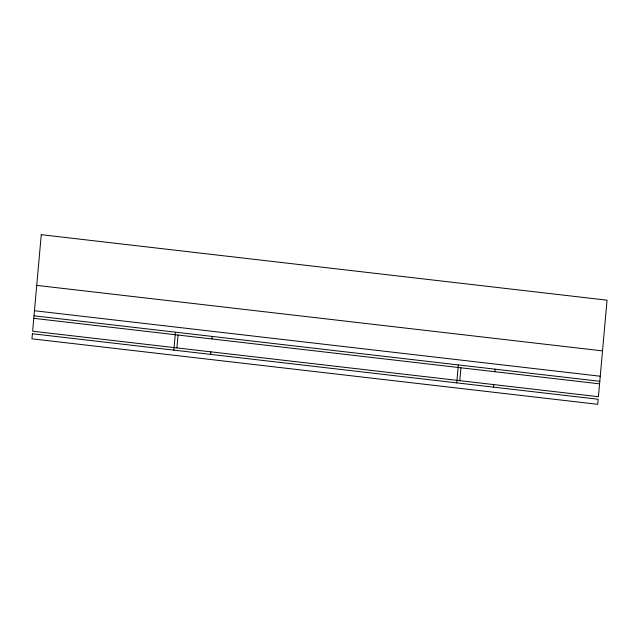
<?xml version="1.0" encoding="UTF-8"?>
<svg xmlns="http://www.w3.org/2000/svg" width="639" height="639" viewBox="0 0 639 639"><rect width="100%" height="100%" fill="white"/><g stroke="black" fill="none" stroke-linecap="round" stroke-linejoin="round"><path stroke-width="0.96" d="M173.848 350.124L175.453 332.176M176.907 347.912L178.057 335.036M210.622 354.381L210.854 351.841M212.004 338.966L212.228 336.433M456.741 382.873L458.347 364.925M459.792 380.66L460.951 367.784M493.516 387.13L493.739 384.59M494.898 371.714L495.121 369.182M36.735 285.385L602.513 350.883M34.466 310.73L600.245 376.227M34.011 315.802L599.789 381.299M33.779 318.334L599.566 383.831M32.405 333.75L31.95 338.822L597.737 404.311L598.184 399.247L32.405 333.75M41.263 234.689L32.629 331.21L598.416 396.707L607.05 300.178L41.263 234.689"/></g></svg>
